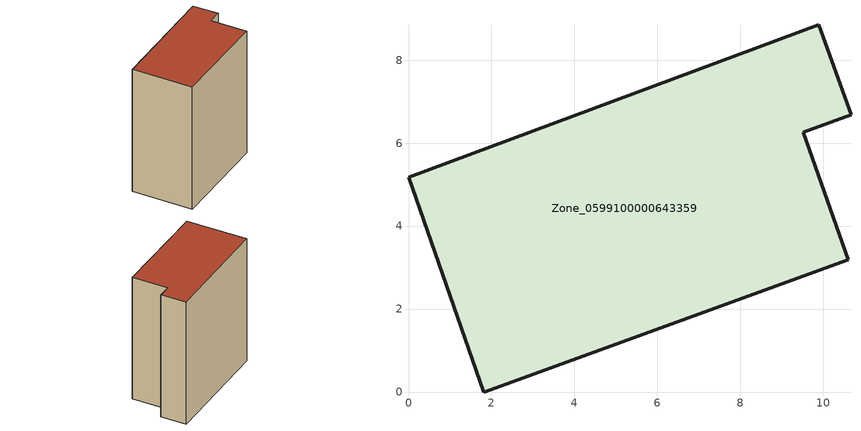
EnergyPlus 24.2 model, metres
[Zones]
Zone_0599100000643359
 floor ground (C_G): 0,5.18 9.89,8.85 10.66,6.69 9.52,6.26 10.59,3.19 1.81,0 z0
 wall outside (C_F): 1.81,0 10.59,3.19 9.52,6.26 10.66,6.69 9.89,8.85 0,5.18 1.81,0 z0:11.66
 roof outside (C_R): 9.89,8.85 0,5.18 1.81,0 10.59,3.19 9.52,6.26 10.66,6.69 z11.66
[BUILDING]
Pand.0599100000643359: North Axis=0; Terrain=City; Loads Convergence Tolerance Value=0.04; Temperature Convergence Tolerance Value=0.4; Solar Distribution=FullExterior; Maximum Number of Warmup Days=25; Minimum Number of Warmup Days=1
[Site:Location]
Rotterdam.The.Hague.AP_ZH_NLD Design_Conditions: Latitude=51.96; Longitude=4.45; Time Zone=1; Elevation=-4.5
[SITE:GROUNDTEMPERATURE:BUILDINGSURFACE]
18, 18, 18, 18, 18, 18, 18, 18, 18, 18, 18, 18
[MATERIAL] Thermal Absorptance=0.9; Solar Absorptance=0.7; Visible Absorptance=0.7
Name | Roughness | Thickness | Conductivity | Density | Specific Heat
G.TI.1946 | MediumSmooth | 0.15 | 1 | 540 | 1210
F.TI.1946 | Rough | 0.3 | 0.857143 | 1920 | 840
R.TI.1946 | MediumRough | 0.2 | 0.1 | 1500 | 1000
[CONSTRUCTION]
C_G: G.TI.1946
C_F: F.TI.1946
C_R: R.TI.1946
[ZONE]
Zone_0599100000643359: Type=1; Multiplier=1; Ceiling Height=Autocalculate; Volume=Autocalculate; Floor Area=autocalculate; Part of Total Floor Area=Yes
[ZONEINFILTRATION:DESIGNFLOWRATE]
Infil_Zone_0599100000643359: Zone or ZoneList or Space or SpaceList=Zone_0599100000643359; Schedule=AlwaysOn; Design Flow Rate Calculation Method=Flow/Area; Flow Rate per Floor Area=0.003; Constant Term Coefficient=1; Temperature Term Coefficient=0; Velocity Term Coefficient=0; Velocity Squared Term Coefficient=0
[HVACTEMPLATE:ZONE:IDEALLOADSAIRSYSTEM]
Zone_0599100000643359: Maximum Heating Supply Air Temperature=50; Minimum Cooling Supply Air Temperature=13; Maximum Heating Supply Air Humidity Ratio=0.0156; Minimum Cooling Supply Air Humidity Ratio=0.0077; Heating Limit=NoLimit; Cooling Limit=NoLimit; Dehumidification Control Type=ConstantSensibleHeatRatio; Cooling Sensible Heat Ratio=0.7; Dehumidification Setpoint=60; Humidification Control Type=None; Humidification Setpoint=30; Outdoor Air Method=None; Outdoor Air Flow Rate per Person=0.00944; Outdoor Air Flow Rate per Zone Floor Area=0; Outdoor Air Flow Rate per Zone=0; Demand Controlled Ventilation Type=None; Outdoor Air Economizer Type=NoEconomizer; Heat Recovery Type=None; Sensible Heat Recovery Effectiveness=0.7; Latent Heat Recovery Effectiveness=0.65
[ZONECONTROL:THERMOSTAT]
ThermostatControl_Zone_0599100000643359: Zone or ZoneList=Zone_0599100000643359; Control Type Schedule=DualSetpointControlType; Control 1=Thermostat_Zone_0599100000643359; Temperature Difference Between Cutout And Setpoint=0
[THERMOSTATSETPOINT:DUALSETPOINT]
Thermostat_Zone_0599100000643359: Heating Setpoint Temperature Schedule=HeatingSetpoint_Zone_0599100000643359; Cooling Setpoint Temperature Schedule=CoolingSetpoint_Zone_0599100000643359
[SCHEDULE:COMPACT]
HeatingSetpoint_Zone_0599100000643359: Through: 12/31, For: AllDays, Until: 24:00, 21
CoolingSetpoint_Zone_0599100000643359: Through: 12/31, For: AllDays, Until: 24:00, 24
DualSetpointControlType: Through: 12/31, For: AllDays, Until: 24:00, 4
AlwaysOn: Through: 12/31, For: AllDays, Until: 24:00, 1
